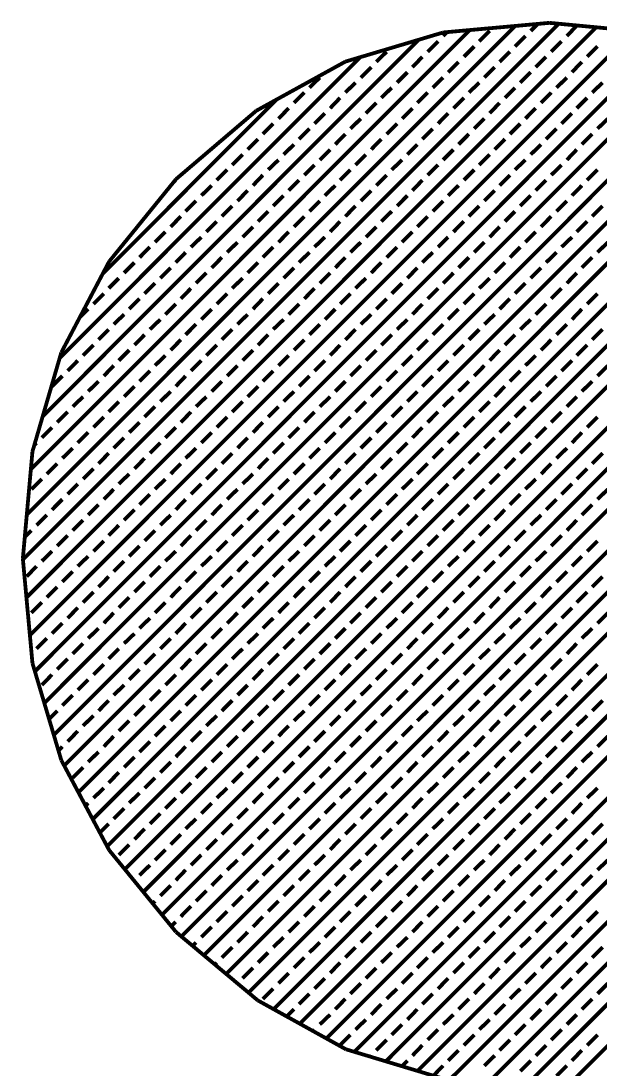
# Model space of a CAD drawing. Extents: x 2 to 176, y -19 to 159.
# Drawn here: x 116.49 to 117.071, y 120.519 to 121.57 of the extents above; entities that cross this region are included whole.
import ezdxf

# ---------------------------------------------------------------- set-up
doc = ezdxf.new("R2010")
doc.units = 0
doc.layers.add('BG_SILKSCREEN_TOP', color=7, linetype='CONTINUOUS')

msp = doc.modelspace()

# ---------------------------------------------------------------- linework, layer by layer
at = {"layer": 'BG_SILKSCREEN_TOP', "const_width": 0.00381}
for points in [[(116.492274, 121.02973), (117.029992, 121.567194)], [(116.496084, 120.991884), (117.067584, 121.563638)], [(116.496338, 121.074942), (116.986558, 121.565162)], [(116.499386, 120.954038), (117.105176, 121.559828)], [(116.500402, 121.120408), (116.941092, 121.561098)], [(117.020594, 121.567956), (116.913914, 121.558304)], [(116.913914, 121.554748), (116.917978, 121.558812)], [(116.950236, 121.549414), (116.96065, 121.559828)], [(117.001798, 121.559828), (117.009164, 121.567194)], [(117.122448, 121.558304), (117.020594, 121.567956)], [(117.03812, 121.554748), (117.048026, 121.565162)], [(116.504466, 120.917716), (117.139466, 121.553224)], [(116.51234, 121.173494), (116.889784, 121.551446)], [(116.913914, 121.558304), (116.81587, 121.529094)], [(116.89842, 121.539), (116.908834, 121.549414)], [(116.98605, 121.544334), (116.996464, 121.554748)], [(117.022372, 121.539), (117.032786, 121.549414)], [(116.513864, 120.885966), (117.170962, 121.543318)], [(116.846858, 121.52884), (116.857272, 121.539)], [(116.934742, 121.53392), (116.945156, 121.544334)], [(116.970556, 121.52884), (116.98097, 121.539)], [(117.05844, 121.53392), (117.068854, 121.544334)], [(116.523516, 120.853962), (117.202458, 121.533666)], [(116.529358, 121.231914), (116.830856, 121.533666)], [(116.81587, 121.529094), (116.726462, 121.479818)], [(116.88318, 121.523506), (116.893086, 121.53392)], [(116.918994, 121.518426), (116.929408, 121.52884)], [(117.006878, 121.523506), (117.017292, 121.53392)], [(117.0432, 121.518426), (117.053106, 121.52884)], [(116.53393, 120.823228), (117.231414, 121.520966)], [(116.831364, 121.513092), (116.841778, 121.523506)], [(116.867686, 121.508012), (116.8781, 121.518426)], [(116.955316, 121.513092), (116.96573, 121.523506)], [(116.991384, 121.508012), (117.001798, 121.518426)], [(116.548154, 120.796304), (117.258084, 121.506234)], [(116.779802, 121.502932), (116.790216, 121.513092)], [(116.81587, 121.498106), (116.82603, 121.508012)], [(116.9035, 121.502932), (116.913914, 121.513092)], [(116.939822, 121.498106), (116.950236, 121.508012)], [(117.027706, 121.502932), (117.03812, 121.513092)], [(117.06352, 121.498106), (117.073934, 121.508012)], [(116.764308, 121.487692), (116.774722, 121.498106)], [(116.851938, 121.492772), (116.862352, 121.502932)], [(116.888006, 121.487692), (116.89842, 121.498106)], [(116.97589, 121.492772), (116.98605, 121.502932)], [(117.012212, 121.487692), (117.022372, 121.498106)], [(116.562632, 120.769634), (117.2845, 121.491248)], [(116.572792, 121.31675), (116.747544, 121.491756)], [(116.80063, 121.482358), (116.810536, 121.492772)], [(116.836444, 121.477278), (116.846858, 121.487692)], [(116.924328, 121.482358), (116.934742, 121.492772)], [(116.96065, 121.477278), (116.970556, 121.487692)], [(117.048026, 121.482358), (117.05844, 121.492772)], [(116.57711, 120.742456), (117.310408, 121.476262)], [(116.726462, 121.479818), (116.645944, 121.411238)], [(116.748814, 121.471944), (116.758974, 121.482358)], [(116.784882, 121.466864), (116.795296, 121.477278)], [(116.872766, 121.471944), (116.88318, 121.482358)], [(116.908834, 121.466864), (116.918994, 121.477278)], [(116.996464, 121.471944), (117.006878, 121.482358)], [(117.032786, 121.466864), (117.0432, 121.477278)], [(116.733066, 121.45645), (116.74348, 121.466864)], [(116.82095, 121.461784), (116.831364, 121.471944)], [(116.857272, 121.45645), (116.867686, 121.466864)], [(116.945156, 121.461784), (116.955316, 121.471944)], [(116.98097, 121.45645), (116.991384, 121.466864)], [(117.068854, 121.461784), (117.079268, 121.471944)], [(116.59489, 120.719342), (117.332506, 121.457212)], [(116.769388, 121.45137), (116.779802, 121.461784)], [(116.80571, 121.446036), (116.81587, 121.45645)], [(116.893086, 121.45137), (116.9035, 121.461784)], [(116.929408, 121.446036), (116.939822, 121.45645)], [(117.017292, 121.45137), (117.027706, 121.461784)], [(117.053106, 121.446036), (117.06352, 121.45645)], [(116.717826, 121.440956), (116.72824, 121.45137)], [(116.753894, 121.435876), (116.764308, 121.446036)], [(116.841778, 121.440956), (116.851938, 121.45137)], [(116.8781, 121.435876), (116.888006, 121.446036)], [(116.96573, 121.440956), (116.97589, 121.45137)], [(117.001798, 121.435876), (117.012212, 121.446036)], [(116.613432, 120.696736), (117.354858, 121.437908)], [(116.702332, 121.425462), (116.712746, 121.435876)], [(116.790216, 121.430542), (116.80063, 121.440956)], [(116.82603, 121.425462), (116.836444, 121.435876)], [(116.913914, 121.430542), (116.924328, 121.440956)], [(116.950236, 121.425462), (116.96065, 121.435876)], [(117.03812, 121.430542), (117.048026, 121.440956)], [(116.7384, 121.420636), (116.748814, 121.430542)], [(116.774722, 121.415302), (116.784882, 121.425462)], [(116.862352, 121.420636), (116.872766, 121.430542)], [(116.89842, 121.415302), (116.908834, 121.425462)], [(116.98605, 121.420636), (116.996464, 121.430542)], [(117.022372, 121.415302), (117.032786, 121.425462)], [(116.631974, 120.673622), (117.376956, 121.419112)], [(116.65077, 121.415302), (116.651532, 121.416064)], [(116.686838, 121.410222), (116.697252, 121.420636)], [(116.72316, 121.404888), (116.733066, 121.415302)], [(116.810536, 121.410222), (116.82095, 121.420636)], [(116.846858, 121.404888), (116.857272, 121.415302)], [(116.934742, 121.410222), (116.945156, 121.420636)], [(116.970556, 121.404888), (116.98097, 121.415302)], [(117.05844, 121.410222), (117.068854, 121.420636)], [(116.645944, 121.411238), (116.578888, 121.328688)], [(116.642388, 121.40692), (116.64569, 121.410222)], [(116.671344, 121.394728), (116.681758, 121.404888)], [(116.758974, 121.399808), (116.769388, 121.410222)], [(116.795296, 121.394728), (116.80571, 121.404888)], [(116.88318, 121.399808), (116.893086, 121.410222)], [(116.918994, 121.394728), (116.929408, 121.404888)], [(117.006878, 121.399808), (117.017292, 121.410222)], [(117.0432, 121.394728), (117.053106, 121.404888)], [(116.651278, 120.651778), (117.397784, 121.398284)], [(116.707666, 121.389394), (116.717826, 121.399808)], [(116.74348, 121.384314), (116.753894, 121.394728)], [(116.831364, 121.389394), (116.841778, 121.399808)], [(116.867686, 121.384314), (116.8781, 121.394728)], [(116.955316, 121.389394), (116.96573, 121.399808)], [(116.991384, 121.384314), (117.001798, 121.394728)], [(116.655596, 121.37898), (116.66601, 121.389394)], [(116.691918, 121.3739), (116.702332, 121.384314)], [(116.779802, 121.37898), (116.790216, 121.389394)], [(116.81587, 121.3739), (116.82603, 121.384314)], [(116.9035, 121.37898), (116.913914, 121.389394)], [(116.939822, 121.3739), (116.950236, 121.384314)], [(117.027706, 121.37898), (117.03812, 121.389394)], [(117.06352, 121.3739), (117.073934, 121.384314)], [(116.64061, 121.363486), (116.65077, 121.3739)], [(116.673884, 120.632982), (117.41658, 121.375678)], [(116.72824, 121.36882), (116.7384, 121.37898)], [(116.764308, 121.363486), (116.774722, 121.3739)], [(116.851938, 121.36882), (116.862352, 121.37898)], [(116.888006, 121.363486), (116.89842, 121.3739)], [(116.97589, 121.36882), (116.98605, 121.37898)], [(117.012212, 121.363486), (117.022372, 121.3739)], [(116.676424, 121.358406), (116.686838, 121.36882)], [(116.712746, 121.353072), (116.72316, 121.363486)], [(116.80063, 121.358406), (116.810536, 121.36882)], [(116.836444, 121.353072), (116.846858, 121.363486)], [(116.924328, 121.358406), (116.934742, 121.36882)], [(116.96065, 121.353072), (116.970556, 121.363486)], [(117.048026, 121.358406), (117.05844, 121.36882)], [(116.624862, 121.347992), (116.635276, 121.358406)], [(116.66093, 121.343166), (116.671344, 121.353072)], [(116.69649, 120.61444), (117.435122, 121.353072)], [(116.748814, 121.347992), (116.758974, 121.358406)], [(116.784882, 121.343166), (116.795296, 121.353072)], [(116.872766, 121.347992), (116.88318, 121.358406)], [(116.908834, 121.343166), (116.918994, 121.353072)], [(116.996464, 121.347992), (117.006878, 121.358406)], [(117.032786, 121.343166), (117.0432, 121.353072)], [(116.609368, 121.332752), (116.619782, 121.343166)], [(116.697252, 121.337832), (116.707666, 121.347992)], [(116.733066, 121.332752), (116.74348, 121.343166)], [(116.82095, 121.337832), (116.831364, 121.347992)], [(116.857272, 121.332752), (116.867686, 121.343166)], [(116.945156, 121.337832), (116.955316, 121.347992)], [(116.98097, 121.332752), (116.991384, 121.343166)], [(117.068854, 121.337832), (117.079268, 121.347992)], [(116.578888, 121.328688), (116.530882, 121.237502)], [(116.593874, 121.317258), (116.604288, 121.327672)], [(116.64569, 121.327672), (116.655596, 121.337832)], [(116.681758, 121.322338), (116.691918, 121.332752)], [(116.717826, 121.317258), (116.72824, 121.327672)], [(116.718588, 120.59539), (117.454172, 121.330466)], [(116.769388, 121.327672), (116.779802, 121.337832)], [(116.80571, 121.322338), (116.81587, 121.332752)], [(116.841778, 121.317258), (116.851938, 121.327672)], [(116.893086, 121.327672), (116.9035, 121.337832)], [(116.929408, 121.322338), (116.939822, 121.332752)], [(116.96573, 121.317258), (116.97589, 121.327672)], [(117.017292, 121.327672), (117.027706, 121.337832)], [(117.053106, 121.322338), (117.06352, 121.332752)], [(116.630196, 121.311924), (116.64061, 121.322338)], [(116.66601, 121.306844), (116.676424, 121.317258)], [(116.753894, 121.311924), (116.764308, 121.322338)], [(116.790216, 121.306844), (116.80063, 121.317258)], [(116.8781, 121.311924), (116.888006, 121.322338)], [(116.913914, 121.306844), (116.924328, 121.317258)], [(117.001798, 121.311924), (117.012212, 121.322338)], [(117.03812, 121.306844), (117.048026, 121.317258)], [(116.57838, 121.301764), (116.58854, 121.311924)], [(116.614448, 121.29643), (116.624862, 121.306844)], [(116.702332, 121.301764), (116.712746, 121.311924)], [(116.7384, 121.29643), (116.748814, 121.306844)], [(116.82603, 121.301764), (116.836444, 121.311924)], [(116.862352, 121.29643), (116.872766, 121.306844)], [(116.950236, 121.301764), (116.96065, 121.311924)], [(116.98605, 121.29643), (116.996464, 121.306844)], [(116.56314, 121.286016), (116.573554, 121.29643)], [(116.65077, 121.29135), (116.66093, 121.301764)], [(116.686838, 121.286016), (116.697252, 121.29643)], [(116.743988, 120.579134), (117.469412, 121.304558)], [(116.774722, 121.29135), (116.784882, 121.301764)], [(116.810536, 121.286016), (116.82095, 121.29643)], [(116.89842, 121.29135), (116.908834, 121.301764)], [(116.934742, 121.286016), (116.945156, 121.29643)], [(117.022372, 121.29135), (117.032786, 121.301764)], [(117.05844, 121.286016), (117.068854, 121.29643)], [(116.598954, 121.280936), (116.609368, 121.29135)], [(116.635276, 121.275602), (116.64569, 121.286016)], [(116.72316, 121.280936), (116.733066, 121.29135)], [(116.758974, 121.275602), (116.769388, 121.286016)], [(116.846858, 121.280936), (116.857272, 121.29135)], [(116.88318, 121.275602), (116.893086, 121.286016)], [(116.970556, 121.280936), (116.98097, 121.29135)], [(117.006878, 121.275602), (117.017292, 121.286016)], [(116.549678, 121.273062), (116.557806, 121.280936)], [(116.58346, 121.265696), (116.593874, 121.275602)], [(116.671344, 121.270522), (116.681758, 121.280936)], [(116.707666, 121.265696), (116.717826, 121.275602)], [(116.77015, 120.564402), (117.483636, 121.277888)], [(116.795296, 121.270522), (116.80571, 121.280936)], [(116.831364, 121.265696), (116.841778, 121.275602)], [(116.918994, 121.270522), (116.929408, 121.280936)], [(116.955316, 121.265696), (116.96573, 121.275602)], [(117.0432, 121.270522), (117.053106, 121.280936)], [(116.619782, 121.260616), (116.630196, 121.270522)], [(116.655596, 121.255282), (116.66601, 121.265696)], [(116.74348, 121.260616), (116.753894, 121.270522)], [(116.779802, 121.255282), (116.790216, 121.265696)], [(116.867686, 121.260616), (116.8781, 121.270522)], [(116.9035, 121.255282), (116.913914, 121.265696)], [(116.991384, 121.260616), (117.001798, 121.270522)], [(117.027706, 121.255282), (117.03812, 121.265696)], [(116.56822, 121.250202), (116.57838, 121.260616)], [(116.604288, 121.244868), (116.614448, 121.255282)], [(116.691918, 121.250202), (116.702332, 121.260616)], [(116.72824, 121.244868), (116.7384, 121.255282)], [(116.81587, 121.250202), (116.82603, 121.260616)], [(116.851938, 121.244868), (116.862352, 121.255282)], [(116.939822, 121.250202), (116.950236, 121.260616)], [(116.97589, 121.244868), (116.98605, 121.255282)], [(117.06352, 121.250202), (117.073934, 121.260616)], [(116.552726, 121.234454), (116.56314, 121.244868)], [(116.64061, 121.239788), (116.65077, 121.250202)], [(116.676424, 121.234454), (116.686838, 121.244868)], [(116.764308, 121.239788), (116.774722, 121.250202)], [(116.79682, 120.54967), (117.498114, 121.250964)], [(116.80063, 121.234454), (116.810536, 121.244868)], [(116.888006, 121.239788), (116.89842, 121.250202)], [(116.924328, 121.234454), (116.934742, 121.244868)], [(117.012212, 121.239788), (117.022372, 121.250202)], [(117.048026, 121.234454), (117.05844, 121.244868)], [(116.530882, 121.237502), (116.501926, 121.138188)], [(116.58854, 121.229374), (116.598954, 121.239788)], [(116.624862, 121.224294), (116.635276, 121.234454)], [(116.712746, 121.229374), (116.72316, 121.239788)], [(116.748814, 121.224294), (116.758974, 121.234454)], [(116.836444, 121.229374), (116.846858, 121.239788)], [(116.872766, 121.224294), (116.88318, 121.234454)], [(116.96065, 121.229374), (116.970556, 121.239788)], [(116.996464, 121.224294), (117.006878, 121.234454)], [(116.537232, 121.21896), (116.547392, 121.229374)], [(116.573554, 121.21388), (116.58346, 121.224294)], [(116.66093, 121.21896), (116.671344, 121.229374)], [(116.697252, 121.21388), (116.707666, 121.224294)], [(116.784882, 121.21896), (116.795296, 121.229374)], [(116.82095, 121.21388), (116.831364, 121.224294)], [(116.908834, 121.21896), (116.918994, 121.229374)], [(116.945156, 121.21388), (116.955316, 121.224294)], [(117.032786, 121.21896), (117.0432, 121.229374)], [(117.068854, 121.21388), (117.079268, 121.224294)], [(116.521484, 121.203466), (116.531898, 121.21388)], [(116.609368, 121.208546), (116.619782, 121.21896)], [(116.64569, 121.203466), (116.655596, 121.21388)], [(116.733066, 121.208546), (116.74348, 121.21896)], [(116.769388, 121.203466), (116.779802, 121.21388)], [(116.825014, 120.536208), (117.510306, 121.222008)], [(116.857272, 121.208546), (116.867686, 121.21896)], [(116.893086, 121.203466), (116.9035, 121.21388)], [(116.98097, 121.208546), (116.991384, 121.21896)], [(117.017292, 121.203466), (117.027706, 121.21388)], [(116.557806, 121.198386), (116.56822, 121.208546)], [(116.593874, 121.193052), (116.604288, 121.203466)], [(116.681758, 121.198386), (116.691918, 121.208546)], [(116.717826, 121.193052), (116.72824, 121.203466)], [(116.80571, 121.198386), (116.81587, 121.208546)], [(116.841778, 121.193052), (116.851938, 121.203466)], [(116.929408, 121.198386), (116.939822, 121.208546)], [(116.96573, 121.193052), (116.97589, 121.203466)], [(117.053106, 121.198386), (117.06352, 121.208546)], [(116.542312, 121.183146), (116.552726, 121.193052)], [(116.630196, 121.188226), (116.64061, 121.198386)], [(116.66601, 121.183146), (116.676424, 121.193052)], [(116.753894, 121.188226), (116.764308, 121.198386)], [(116.790216, 121.183146), (116.80063, 121.193052)], [(116.8781, 121.188226), (116.888006, 121.198386)], [(116.913914, 121.183146), (116.924328, 121.193052)], [(117.001798, 121.188226), (117.012212, 121.198386)], [(117.03812, 121.183146), (117.048026, 121.193052)], [(116.57838, 121.177812), (116.58854, 121.188226)], [(116.614448, 121.172732), (116.624862, 121.183146)], [(116.702332, 121.177812), (116.712746, 121.188226)], [(116.7384, 121.172732), (116.748814, 121.183146)], [(116.82603, 121.177812), (116.836444, 121.188226)], [(116.85651, 120.526556), (117.519704, 121.18975)], [(116.862352, 121.172732), (116.872766, 121.183146)], [(116.950236, 121.177812), (116.96065, 121.188226)], [(116.98605, 121.172732), (116.996464, 121.183146)], [(116.526818, 121.167398), (116.537232, 121.177812)], [(116.56314, 121.162318), (116.573554, 121.172732)], [(116.65077, 121.167398), (116.66093, 121.177812)], [(116.686838, 121.162318), (116.697252, 121.172732)], [(116.774722, 121.167398), (116.784882, 121.177812)], [(116.810536, 121.162318), (116.82095, 121.172732)], [(116.89842, 121.167398), (116.908834, 121.177812)], [(116.934742, 121.162318), (116.945156, 121.172732)], [(117.022372, 121.167398), (117.032786, 121.177812)], [(117.05844, 121.162318), (117.068854, 121.172732)], [(116.511324, 121.151904), (116.521484, 121.162318)], [(116.598954, 121.157238), (116.609368, 121.167398)], [(116.635276, 121.151904), (116.64569, 121.162318)], [(116.72316, 121.157238), (116.733066, 121.167398)], [(116.758974, 121.151904), (116.769388, 121.162318)], [(116.846858, 121.157238), (116.857272, 121.167398)], [(116.88318, 121.151904), (116.893086, 121.162318)], [(116.970556, 121.157238), (116.98097, 121.167398)], [(117.006878, 121.151904), (117.017292, 121.162318)], [(116.547392, 121.146824), (116.557806, 121.157238)], [(116.58346, 121.14149), (116.593874, 121.151904)], [(116.671344, 121.146824), (116.681758, 121.157238)], [(116.707666, 121.14149), (116.717826, 121.151904)], [(116.795296, 121.146824), (116.80571, 121.157238)], [(116.831364, 121.14149), (116.841778, 121.151904)], [(116.88826, 120.516904), (117.528848, 121.158)], [(116.918994, 121.146824), (116.929408, 121.157238)], [(116.955316, 121.14149), (116.96573, 121.151904)], [(117.0432, 121.146824), (117.053106, 121.157238)], [(116.503704, 121.144538), (116.50599, 121.146824)], [(116.531898, 121.13133), (116.542312, 121.14149)], [(116.619782, 121.13641), (116.630196, 121.146824)], [(116.655596, 121.13133), (116.66601, 121.14149)], [(116.74348, 121.13641), (116.753894, 121.146824)], [(116.779802, 121.13133), (116.790216, 121.14149)], [(116.867686, 121.13641), (116.8781, 121.146824)], [(116.9035, 121.13133), (116.913914, 121.14149)], [(116.991384, 121.13641), (117.001798, 121.146824)], [(117.027706, 121.13133), (117.03812, 121.14149)], [(116.501926, 121.138188), (116.492274, 121.030746)], [(116.56822, 121.125996), (116.57838, 121.13641)], [(116.604288, 121.120916), (116.614448, 121.13133)], [(116.691918, 121.125996), (116.702332, 121.13641)], [(116.72824, 121.120916), (116.7384, 121.13133)], [(116.81587, 121.125996), (116.82603, 121.13641)], [(116.851938, 121.120916), (116.862352, 121.13133)], [(116.939822, 121.125996), (116.950236, 121.13641)], [(116.97589, 121.120916), (116.98605, 121.13133)], [(117.06352, 121.125996), (117.073934, 121.13641)], [(116.516404, 121.115582), (116.526818, 121.125996)], [(116.552726, 121.110502), (116.56314, 121.120916)], [(116.64061, 121.115582), (116.65077, 121.125996)], [(116.676424, 121.110502), (116.686838, 121.120916)], [(116.764308, 121.115582), (116.774722, 121.125996)], [(116.80063, 121.110502), (116.810536, 121.120916)], [(116.888006, 121.115582), (116.89842, 121.125996)], [(116.921026, 120.508776), (117.536468, 121.12371)], [(116.924328, 121.110502), (116.934742, 121.120916)], [(117.012212, 121.115582), (117.022372, 121.125996)], [(117.048026, 121.110502), (117.05844, 121.120916)], [(116.50091, 121.100342), (116.511324, 121.110502)], [(116.58854, 121.105676), (116.598954, 121.115582)], [(116.624862, 121.100342), (116.635276, 121.110502)], [(116.712746, 121.105676), (116.72316, 121.115582)], [(116.748814, 121.100342), (116.758974, 121.110502)], [(116.836444, 121.105676), (116.846858, 121.115582)], [(116.872766, 121.100342), (116.88318, 121.110502)], [(116.96065, 121.105676), (116.970556, 121.115582)], [(116.996464, 121.100342), (117.006878, 121.110502)], [(116.537232, 121.095262), (116.547392, 121.105676)], [(116.573554, 121.090182), (116.58346, 121.100342)], [(116.66093, 121.095262), (116.671344, 121.105676)], [(116.697252, 121.090182), (116.707666, 121.100342)], [(116.784882, 121.095262), (116.795296, 121.105676)], [(116.82095, 121.090182), (116.831364, 121.100342)], [(116.908834, 121.095262), (116.918994, 121.105676)], [(116.945156, 121.090182), (116.955316, 121.100342)], [(117.032786, 121.095262), (117.0432, 121.105676)], [(117.068854, 121.090182), (117.079268, 121.100342)], [(116.521484, 121.079768), (116.531898, 121.090182)], [(116.609368, 121.084848), (116.619782, 121.095262)], [(116.64569, 121.079768), (116.655596, 121.090182)], [(116.733066, 121.084848), (116.74348, 121.095262)], [(116.769388, 121.079768), (116.779802, 121.090182)], [(116.857272, 121.084848), (116.867686, 121.095262)], [(116.893086, 121.079768), (116.9035, 121.090182)], [(116.98097, 121.084848), (116.991384, 121.095262)], [(117.017292, 121.079768), (117.027706, 121.090182)], [(116.557806, 121.074434), (116.56822, 121.084848)], [(116.593874, 121.069354), (116.604288, 121.079768)], [(116.681758, 121.074434), (116.691918, 121.084848)], [(116.717826, 121.069354), (116.72824, 121.079768)], [(116.80571, 121.074434), (116.81587, 121.084848)], [(116.841778, 121.069354), (116.851938, 121.079768)], [(116.929408, 121.074434), (116.939822, 121.084848)], [(116.958872, 120.504966), (117.539262, 121.085356)], [(116.96573, 121.069354), (116.97589, 121.079768)], [(117.053106, 121.074434), (117.06352, 121.084848)], [(116.50599, 121.064274), (116.516404, 121.074434)], [(116.542312, 121.05894), (116.552726, 121.069354)], [(116.630196, 121.064274), (116.64061, 121.074434)], [(116.66601, 121.05894), (116.676424, 121.069354)], [(116.753894, 121.064274), (116.764308, 121.074434)], [(116.790216, 121.05894), (116.80063, 121.069354)], [(116.8781, 121.064274), (116.888006, 121.074434)], [(116.913914, 121.05894), (116.924328, 121.069354)], [(117.001798, 121.064274), (117.012212, 121.074434)], [(117.03812, 121.05894), (117.048026, 121.069354)], [(116.494052, 121.052336), (116.50091, 121.05894)], [(116.57838, 121.05386), (116.58854, 121.064274)], [(116.614448, 121.048526), (116.624862, 121.05894)], [(116.702332, 121.05386), (116.712746, 121.064274)], [(116.7384, 121.048526), (116.748814, 121.05894)], [(116.82603, 121.05386), (116.836444, 121.064274)], [(116.862352, 121.048526), (116.872766, 121.05894)], [(116.950236, 121.05386), (116.96065, 121.064274)], [(116.98605, 121.048526), (116.996464, 121.05894)], [(116.526818, 121.043446), (116.537232, 121.05386)], [(116.56314, 121.038112), (116.573554, 121.048526)], [(116.65077, 121.043446), (116.66093, 121.05386)], [(116.686838, 121.038112), (116.697252, 121.048526)], [(116.774722, 121.043446), (116.784882, 121.05386)], [(116.810536, 121.038112), (116.82095, 121.048526)], [(116.89842, 121.043446), (116.908834, 121.05386)], [(116.934742, 121.038112), (116.945156, 121.048526)], [(116.996464, 120.501664), (117.54231, 121.047002)], [(117.022372, 121.043446), (117.032786, 121.05386)], [(117.05844, 121.038112), (117.068854, 121.048526)], [(116.511324, 121.028206), (116.521484, 121.038112)], [(116.598954, 121.033032), (116.609368, 121.043446)], [(116.635276, 121.028206), (116.64569, 121.038112)], [(116.72316, 121.033032), (116.733066, 121.043446)], [(116.758974, 121.028206), (116.769388, 121.038112)], [(116.846858, 121.033032), (116.857272, 121.043446)], [(116.88318, 121.028206), (116.893086, 121.038112)], [(116.970556, 121.033032), (116.98097, 121.043446)], [(117.006878, 121.028206), (117.017292, 121.038112)], [(116.492274, 121.030746), (116.501926, 120.925844)], [(116.496084, 121.012712), (116.50599, 121.023126)], [(116.547392, 121.023126), (116.557806, 121.033032)], [(116.58346, 121.017792), (116.593874, 121.028206)], [(116.619782, 121.012712), (116.630196, 121.023126)], [(116.671344, 121.023126), (116.681758, 121.033032)], [(116.707666, 121.017792), (116.717826, 121.028206)], [(116.74348, 121.012712), (116.753894, 121.023126)], [(116.795296, 121.023126), (116.80571, 121.033032)], [(116.831364, 121.017792), (116.841778, 121.028206)], [(116.867686, 121.012712), (116.8781, 121.023126)], [(116.918994, 121.023126), (116.929408, 121.033032)], [(116.955316, 121.017792), (116.96573, 121.028206)], [(116.991384, 121.012712), (117.001798, 121.023126)], [(117.0432, 121.023126), (117.053106, 121.033032)], [(116.531898, 121.007378), (116.542312, 121.017792)], [(116.56822, 121.002298), (116.57838, 121.012712)], [(116.655596, 121.007378), (116.66601, 121.017792)], [(116.691918, 121.002298), (116.702332, 121.012712)], [(116.779802, 121.007378), (116.790216, 121.017792)], [(116.81587, 121.002298), (116.82603, 121.012712)], [(116.9035, 121.007378), (116.913914, 121.017792)], [(116.939822, 121.002298), (116.950236, 121.012712)], [(117.027706, 121.007378), (117.03812, 121.017792)], [(117.06352, 121.002298), (117.073934, 121.012712)], [(116.516404, 120.991884), (116.526818, 121.002298)], [(116.604288, 120.997218), (116.614448, 121.007378)], [(116.64061, 120.991884), (116.65077, 121.002298)], [(116.72824, 120.997218), (116.7384, 121.007378)], [(116.764308, 120.991884), (116.774722, 121.002298)], [(116.851938, 120.997218), (116.862352, 121.007378)], [(116.888006, 120.991884), (116.89842, 121.002298)], [(116.97589, 120.997218), (116.98605, 121.007378)], [(117.012212, 120.991884), (117.022372, 121.002298)], [(117.03812, 120.50141), (117.54104, 121.004584)], [(116.552726, 120.986804), (116.56314, 120.997218)], [(116.58854, 120.98147), (116.598954, 120.991884)], [(116.676424, 120.986804), (116.686838, 120.997218)], [(116.712746, 120.98147), (116.72316, 120.991884)], [(116.80063, 120.986804), (116.810536, 120.997218)], [(116.836444, 120.98147), (116.846858, 120.991884)], [(116.924328, 120.986804), (116.934742, 120.997218)], [(116.96065, 120.98147), (116.970556, 120.991884)], [(117.048026, 120.986804), (117.05844, 120.997218)], [(116.50091, 120.97639), (116.511324, 120.986804)], [(116.537232, 120.971056), (116.547392, 120.98147)], [(116.624862, 120.97639), (116.635276, 120.986804)], [(116.66093, 120.971056), (116.671344, 120.98147)], [(116.748814, 120.97639), (116.758974, 120.986804)], [(116.784882, 120.971056), (116.795296, 120.98147)], [(116.872766, 120.97639), (116.88318, 120.986804)], [(116.908834, 120.971056), (116.918994, 120.98147)], [(116.996464, 120.97639), (117.006878, 120.986804)], [(117.032786, 120.971056), (117.0432, 120.98147)], [(116.573554, 120.965976), (116.58346, 120.97639)], [(116.609368, 120.960896), (116.619782, 120.971056)], [(116.697252, 120.965976), (116.707666, 120.97639)], [(116.733066, 120.960896), (116.74348, 120.971056)], [(116.82095, 120.965976), (116.831364, 120.97639)], [(116.857272, 120.960896), (116.867686, 120.971056)], [(116.945156, 120.965976), (116.955316, 120.97639)], [(116.98097, 120.960896), (116.991384, 120.971056)], [(117.068854, 120.965976), (117.079268, 120.97639)], [(116.521484, 120.955562), (116.531898, 120.965976)], [(116.557806, 120.950736), (116.56822, 120.960896)], [(116.64569, 120.955562), (116.655596, 120.965976)], [(116.681758, 120.950736), (116.691918, 120.960896)], [(116.769388, 120.955562), (116.779802, 120.965976)], [(116.80571, 120.950736), (116.81587, 120.960896)], [(116.893086, 120.955562), (116.9035, 120.965976)], [(116.929408, 120.950736), (116.939822, 120.960896)], [(117.017292, 120.955562), (117.027706, 120.965976)], [(117.053106, 120.950736), (117.06352, 120.960896)], [(116.50599, 120.940322), (116.516404, 120.950736)], [(116.593874, 120.945656), (116.604288, 120.955562)], [(116.630196, 120.940322), (116.64061, 120.950736)], [(116.717826, 120.945656), (116.72824, 120.955562)], [(116.753894, 120.940322), (116.764308, 120.950736)], [(116.841778, 120.945656), (116.851938, 120.955562)], [(116.8781, 120.940322), (116.888006, 120.950736)], [(116.96573, 120.945656), (116.97589, 120.955562)], [(117.001798, 120.940322), (117.012212, 120.950736)], [(116.542312, 120.935242), (116.552726, 120.945656)], [(116.57838, 120.930162), (116.58854, 120.940322)], [(116.66601, 120.935242), (116.676424, 120.945656)], [(116.702332, 120.930162), (116.712746, 120.940322)], [(116.790216, 120.935242), (116.80063, 120.945656)], [(116.82603, 120.930162), (116.836444, 120.940322)], [(116.913914, 120.935242), (116.924328, 120.945656)], [(116.950236, 120.930162), (116.96065, 120.940322)], [(117.03812, 120.935242), (117.048026, 120.945656)], [(116.526818, 120.919748), (116.537232, 120.930162)], [(116.614448, 120.924828), (116.624862, 120.935242)], [(116.65077, 120.919748), (116.66093, 120.930162)], [(116.7384, 120.924828), (116.748814, 120.935242)], [(116.774722, 120.919748), (116.784882, 120.930162)], [(116.862352, 120.924828), (116.872766, 120.935242)], [(116.89842, 120.919748), (116.908834, 120.930162)], [(116.98605, 120.924828), (116.996464, 120.935242)], [(117.022372, 120.919748), (117.032786, 120.930162)], [(116.501926, 120.925844), (116.530882, 120.828562)], [(116.56314, 120.914414), (116.573554, 120.924828)], [(116.598954, 120.909334), (116.609368, 120.919748)], [(116.686838, 120.914414), (116.697252, 120.924828)], [(116.72316, 120.909334), (116.733066, 120.919748)], [(116.810536, 120.914414), (116.82095, 120.924828)], [(116.846858, 120.909334), (116.857272, 120.919748)], [(116.934742, 120.914414), (116.945156, 120.924828)], [(116.970556, 120.909334), (116.98097, 120.919748)], [(117.05844, 120.914414), (117.068854, 120.924828)], [(116.511324, 120.904), (116.521484, 120.914414)], [(116.547392, 120.89892), (116.557806, 120.909334)], [(116.635276, 120.904), (116.64569, 120.914414)], [(116.671344, 120.89892), (116.681758, 120.909334)], [(116.758974, 120.904), (116.769388, 120.914414)], [(116.795296, 120.89892), (116.80571, 120.909334)], [(116.88318, 120.904), (116.893086, 120.914414)], [(116.918994, 120.89892), (116.929408, 120.909334)], [(117.006878, 120.904), (117.017292, 120.914414)], [(117.0432, 120.89892), (117.053106, 120.909334)], [(116.58346, 120.89384), (116.593874, 120.904)], [(116.619782, 120.888506), (116.630196, 120.89892)], [(116.707666, 120.89384), (116.717826, 120.904)], [(116.74348, 120.888506), (116.753894, 120.89892)], [(116.831364, 120.89384), (116.841778, 120.904)], [(116.867686, 120.888506), (116.8781, 120.89892)], [(116.955316, 120.89384), (116.96573, 120.904)], [(116.991384, 120.888506), (117.001798, 120.89892)], [(116.531898, 120.883426), (116.542312, 120.89384)], [(116.56822, 120.878092), (116.57838, 120.888506)], [(116.655596, 120.883426), (116.66601, 120.89384)], [(116.691918, 120.878092), (116.702332, 120.888506)], [(116.779802, 120.883426), (116.790216, 120.89384)], [(116.81587, 120.878092), (116.82603, 120.888506)], [(116.9035, 120.883426), (116.913914, 120.89384)], [(116.939822, 120.878092), (116.950236, 120.888506)], [(117.027706, 120.883426), (117.03812, 120.89384)], [(117.06352, 120.878092), (117.073934, 120.888506)], [(116.51869, 120.869964), (116.526818, 120.878092)], [(116.604288, 120.873266), (116.614448, 120.883426)], [(116.64061, 120.868186), (116.65077, 120.878092)], [(116.72824, 120.873266), (116.7384, 120.883426)], [(116.764308, 120.868186), (116.774722, 120.878092)], [(116.851938, 120.873266), (116.862352, 120.883426)], [(116.888006, 120.868186), (116.89842, 120.878092)], [(116.97589, 120.873266), (116.98605, 120.883426)], [(117.012212, 120.868186), (117.022372, 120.878092)], [(116.552726, 120.863106), (116.56314, 120.873266)], [(116.58854, 120.857772), (116.598954, 120.868186)], [(116.676424, 120.863106), (116.686838, 120.873266)], [(116.712746, 120.857772), (116.72316, 120.868186)], [(116.80063, 120.863106), (116.810536, 120.873266)], [(116.836444, 120.857772), (116.846858, 120.868186)], [(116.924328, 120.863106), (116.934742, 120.873266)], [(116.96065, 120.857772), (116.970556, 120.868186)], [(117.048026, 120.863106), (117.05844, 120.873266)], [(116.537232, 120.847358), (116.547392, 120.857772)], [(116.624862, 120.852692), (116.635276, 120.863106)], [(116.66093, 120.847358), (116.671344, 120.857772)], [(116.748814, 120.852692), (116.758974, 120.863106)], [(116.784882, 120.847358), (116.795296, 120.857772)], [(116.872766, 120.852692), (116.88318, 120.863106)], [(116.908834, 120.847358), (116.918994, 120.857772)], [(116.996464, 120.852692), (117.006878, 120.863106)], [(117.032786, 120.847358), (117.0432, 120.857772)], [(116.573554, 120.842278), (116.58346, 120.852692)], [(116.609368, 120.836944), (116.619782, 120.847358)], [(116.697252, 120.842278), (116.707666, 120.852692)], [(116.733066, 120.836944), (116.74348, 120.847358)], [(116.82095, 120.842278), (116.831364, 120.852692)], [(116.857272, 120.836944), (116.867686, 120.847358)], [(116.945156, 120.842278), (116.955316, 120.852692)], [(116.98097, 120.836944), (116.991384, 120.847358)], [(117.068854, 120.842278), (117.079268, 120.852692)], [(116.528342, 120.838214), (116.531898, 120.842278)], [(116.557806, 120.826784), (116.56822, 120.836944)], [(116.64569, 120.831864), (116.655596, 120.842278)], [(116.681758, 120.826784), (116.691918, 120.836944)], [(116.769388, 120.831864), (116.779802, 120.842278)], [(116.80571, 120.826784), (116.81587, 120.836944)], [(116.893086, 120.831864), (116.9035, 120.842278)], [(116.929408, 120.826784), (116.939822, 120.836944)], [(117.017292, 120.831864), (117.027706, 120.842278)], [(117.053106, 120.826784), (117.06352, 120.836944)], [(116.530882, 120.828562), (116.578888, 120.738392)], [(116.593874, 120.82145), (116.604288, 120.831864)], [(116.630196, 120.81637), (116.64061, 120.826784)], [(116.717826, 120.82145), (116.72824, 120.831864)], [(116.753894, 120.81637), (116.764308, 120.826784)], [(116.841778, 120.82145), (116.851938, 120.831864)], [(116.8781, 120.81637), (116.888006, 120.826784)], [(116.96573, 120.82145), (116.97589, 120.831864)], [(117.001798, 120.81637), (117.012212, 120.826784)], [(116.542312, 120.811036), (116.552726, 120.82145)], [(116.57838, 120.805956), (116.58854, 120.81637)], [(116.66601, 120.811036), (116.676424, 120.82145)], [(116.702332, 120.805956), (116.712746, 120.81637)], [(116.790216, 120.811036), (116.80063, 120.82145)], [(116.82603, 120.805956), (116.836444, 120.81637)], [(116.913914, 120.811036), (116.924328, 120.82145)], [(116.950236, 120.805956), (116.96065, 120.81637)], [(117.03812, 120.811036), (117.048026, 120.82145)], [(116.614448, 120.800622), (116.624862, 120.811036)], [(116.65077, 120.795796), (116.66093, 120.805956)], [(116.7384, 120.800622), (116.748814, 120.811036)], [(116.774722, 120.795796), (116.784882, 120.805956)], [(116.862352, 120.800622), (116.872766, 120.811036)], [(116.89842, 120.795796), (116.908834, 120.805956)], [(116.98605, 120.800622), (116.996464, 120.811036)], [(117.022372, 120.795796), (117.032786, 120.805956)], [(116.56314, 120.790716), (116.573554, 120.800622)], [(116.598954, 120.785636), (116.609368, 120.795796)], [(116.686838, 120.790716), (116.697252, 120.800622)], [(116.72316, 120.785636), (116.733066, 120.795796)], [(116.810536, 120.790716), (116.82095, 120.800622)], [(116.846858, 120.785636), (116.857272, 120.795796)], [(116.934742, 120.790716), (116.945156, 120.800622)], [(116.970556, 120.785636), (116.98097, 120.795796)], [(117.05844, 120.790716), (117.068854, 120.800622)], [(116.555266, 120.782842), (116.557806, 120.785636)], [(116.635276, 120.780302), (116.64569, 120.790716)], [(116.671344, 120.775222), (116.681758, 120.785636)], [(116.758974, 120.780302), (116.769388, 120.790716)], [(116.795296, 120.775222), (116.80571, 120.785636)], [(116.88318, 120.780302), (116.893086, 120.790716)], [(116.918994, 120.775222), (116.929408, 120.785636)], [(117.006878, 120.780302), (117.017292, 120.790716)], [(117.0432, 120.775222), (117.053106, 120.785636)], [(116.58346, 120.769888), (116.593874, 120.780302)], [(116.619782, 120.764808), (116.630196, 120.775222)], [(116.707666, 120.769888), (116.717826, 120.780302)], [(116.74348, 120.764808), (116.753894, 120.775222)], [(116.831364, 120.769888), (116.841778, 120.780302)], [(116.867686, 120.764808), (116.8781, 120.775222)], [(116.955316, 120.769888), (116.96573, 120.780302)], [(116.991384, 120.764808), (117.001798, 120.775222)], [(116.569744, 120.756172), (116.57838, 120.764808)], [(116.655596, 120.759728), (116.66601, 120.769888)], [(116.691918, 120.754394), (116.702332, 120.764808)], [(116.779802, 120.759728), (116.790216, 120.769888)], [(116.81587, 120.754394), (116.82603, 120.764808)], [(116.9035, 120.759728), (116.913914, 120.769888)], [(116.939822, 120.754394), (116.950236, 120.764808)], [(117.027706, 120.759728), (117.03812, 120.769888)], [(117.06352, 120.754394), (117.073934, 120.764808)], [(116.604288, 120.749314), (116.614448, 120.759728)], [(116.64061, 120.74398), (116.65077, 120.754394)], [(116.72824, 120.749314), (116.7384, 120.759728)], [(116.764308, 120.74398), (116.774722, 120.754394)], [(116.851938, 120.749314), (116.862352, 120.759728)], [(116.888006, 120.74398), (116.89842, 120.754394)], [(116.97589, 120.749314), (116.98605, 120.759728)], [(117.012212, 120.74398), (117.022372, 120.754394)], [(116.58854, 120.733566), (116.598954, 120.74398)], [(116.624862, 120.728486), (116.635276, 120.7389)], [(116.676424, 120.7389), (116.686838, 120.749314)], [(116.712746, 120.733566), (116.72316, 120.74398)], [(116.748814, 120.728486), (116.758974, 120.7389)], [(116.80063, 120.7389), (116.810536, 120.749314)], [(116.836444, 120.733566), (116.846858, 120.74398)], [(116.872766, 120.728486), (116.88318, 120.7389)], [(116.924328, 120.7389), (116.934742, 120.749314)], [(116.96065, 120.733566), (116.970556, 120.74398)], [(116.996464, 120.728486), (117.006878, 120.7389)], [(117.048026, 120.7389), (117.05844, 120.749314)], [(116.578888, 120.738392), (116.645944, 120.65635)], [(116.66093, 120.723406), (116.671344, 120.733566)], [(116.697252, 120.71858), (116.707666, 120.728486)], [(116.784882, 120.723406), (116.795296, 120.733566)], [(116.82095, 120.71858), (116.831364, 120.728486)], [(116.908834, 120.723406), (116.918994, 120.733566)], [(116.945156, 120.71858), (116.955316, 120.728486)], [(117.032786, 120.723406), (117.0432, 120.733566)], [(117.068854, 120.71858), (117.079268, 120.728486)], [(116.609368, 120.713246), (116.619782, 120.723406)], [(116.64569, 120.708166), (116.655596, 120.71858)], [(116.733066, 120.713246), (116.74348, 120.723406)], [(116.769388, 120.708166), (116.779802, 120.71858)], [(116.857272, 120.713246), (116.867686, 120.723406)], [(116.893086, 120.708166), (116.9035, 120.71858)], [(116.98097, 120.713246), (116.991384, 120.723406)], [(117.017292, 120.708166), (117.027706, 120.71858)], [(116.681758, 120.702832), (116.691918, 120.713246)], [(116.717826, 120.697752), (116.72824, 120.708166)], [(116.80571, 120.702832), (116.81587, 120.713246)], [(116.841778, 120.697752), (116.851938, 120.708166)], [(116.929408, 120.702832), (116.939822, 120.713246)], [(116.96573, 120.697752), (116.97589, 120.708166)], [(117.053106, 120.702832), (117.06352, 120.713246)], [(116.630196, 120.692672), (116.64061, 120.702832)], [(116.66601, 120.687338), (116.676424, 120.697752)], [(116.753894, 120.692672), (116.764308, 120.702832)], [(116.790216, 120.687338), (116.80063, 120.697752)], [(116.8781, 120.692672), (116.888006, 120.702832)], [(116.913914, 120.687338), (116.924328, 120.697752)], [(117.001798, 120.692672), (117.012212, 120.702832)], [(117.03812, 120.687338), (117.048026, 120.697752)], [(116.62283, 120.685052), (116.624862, 120.687338)], [(116.702332, 120.682258), (116.712746, 120.692672)], [(116.7384, 120.676924), (116.748814, 120.687338)], [(116.82603, 120.682258), (116.836444, 120.692672)], [(116.862352, 120.676924), (116.872766, 120.687338)], [(116.950236, 120.682258), (116.96065, 120.692672)], [(116.98605, 120.676924), (116.996464, 120.687338)], [(116.65077, 120.671844), (116.66093, 120.682258)], [(116.686838, 120.66651), (116.697252, 120.676924)], [(116.774722, 120.671844), (116.784882, 120.682258)], [(116.810536, 120.66651), (116.82095, 120.676924)], [(116.89842, 120.671844), (116.908834, 120.682258)], [(116.934742, 120.66651), (116.945156, 120.676924)], [(117.022372, 120.671844), (117.032786, 120.682258)], [(117.05844, 120.66651), (117.068854, 120.676924)], [(116.641372, 120.662192), (116.64569, 120.66651)], [(116.72316, 120.66143), (116.733066, 120.671844)], [(116.758974, 120.65635), (116.769388, 120.66651)], [(116.846858, 120.66143), (116.857272, 120.671844)], [(116.88318, 120.65635), (116.893086, 120.66651)], [(116.970556, 120.66143), (116.98097, 120.671844)], [(117.006878, 120.65635), (117.017292, 120.66651)], [(116.645944, 120.65635), (116.727986, 120.58777)], [(116.671344, 120.651016), (116.681758, 120.66143)], [(116.707666, 120.645936), (116.717826, 120.65635)], [(116.795296, 120.651016), (116.80571, 120.66143)], [(116.831364, 120.645936), (116.841778, 120.65635)], [(116.918994, 120.651016), (116.929408, 120.66143)], [(116.955316, 120.645936), (116.96573, 120.65635)], [(117.0432, 120.651016), (117.053106, 120.66143)], [(116.662708, 120.642634), (116.66601, 120.645936)], [(116.74348, 120.64111), (116.753894, 120.651016)], [(116.779802, 120.635776), (116.790216, 120.645936)], [(116.867686, 120.64111), (116.8781, 120.651016)], [(116.9035, 120.635776), (116.913914, 120.645936)], [(116.991384, 120.64111), (117.001798, 120.651016)], [(117.027706, 120.635776), (117.03812, 120.645936)], [(116.691918, 120.630696), (116.702332, 120.64111)], [(116.72824, 120.625616), (116.7384, 120.635776)], [(116.81587, 120.630696), (116.82603, 120.64111)], [(116.851938, 120.625616), (116.862352, 120.635776)], [(116.939822, 120.630696), (116.950236, 120.64111)], [(116.97589, 120.625616), (116.98605, 120.635776)], [(117.06352, 120.630696), (117.073934, 120.64111)], [(116.68506, 120.623584), (116.686838, 120.625616)], [(116.764308, 120.620282), (116.774722, 120.630696)], [(116.80063, 120.615202), (116.810536, 120.625616)], [(116.888006, 120.620282), (116.89842, 120.630696)], [(116.924328, 120.615202), (116.934742, 120.625616)], [(117.012212, 120.620282), (117.022372, 120.630696)], [(117.048026, 120.615202), (117.05844, 120.625616)], [(116.712746, 120.609868), (116.72316, 120.620282)], [(116.748814, 120.604788), (116.758974, 120.615202)], [(116.836444, 120.609868), (116.846858, 120.620282)], [(116.872766, 120.604788), (116.88318, 120.615202)], [(116.96065, 120.609868), (116.970556, 120.620282)], [(116.996464, 120.604788), (117.006878, 120.615202)], [(116.784882, 120.599454), (116.795296, 120.609868)], [(116.82095, 120.594374), (116.831364, 120.604788)], [(116.908834, 120.599454), (116.918994, 120.609868)], [(116.945156, 120.594374), (116.955316, 120.604788)], [(117.032786, 120.599454), (117.0432, 120.609868)], [(117.068854, 120.594374), (117.079268, 120.604788)], [(116.733066, 120.589294), (116.74348, 120.599454)], [(116.769388, 120.58396), (116.779802, 120.594374)], [(116.857272, 120.589294), (116.867686, 120.599454)], [(116.893086, 120.58396), (116.9035, 120.594374)], [(116.98097, 120.589294), (116.991384, 120.599454)], [(117.017292, 120.58396), (117.027706, 120.594374)], [(116.727986, 120.58777), (116.816378, 120.538748)], [(116.80571, 120.57888), (116.81587, 120.589294)], [(116.841778, 120.573546), (116.851938, 120.58396)], [(116.929408, 120.57888), (116.939822, 120.589294)], [(116.96573, 120.573546), (116.97589, 120.58396)], [(117.053106, 120.57888), (117.06352, 120.589294)], [(116.756942, 120.571768), (116.764308, 120.57888)], [(116.790216, 120.56364), (116.80063, 120.573546)], [(116.8781, 120.568466), (116.888006, 120.57888)], [(116.913914, 120.56364), (116.924328, 120.573546)], [(117.001798, 120.568466), (117.012212, 120.57888)], [(117.03812, 120.56364), (117.048026, 120.573546)], [(116.82603, 120.55856), (116.836444, 120.568466)], [(116.862352, 120.553226), (116.872766, 120.56364)], [(116.950236, 120.55856), (116.96065, 120.568466)], [(116.98605, 120.553226), (116.996464, 120.56364)], [(116.783612, 120.557036), (116.784882, 120.55856)], [(116.810536, 120.542812), (116.82095, 120.553226)], [(116.89842, 120.548146), (116.908834, 120.55856)], [(116.934742, 120.542812), (116.945156, 120.553226)], [(117.022372, 120.548146), (117.032786, 120.55856)], [(117.05844, 120.542812), (117.068854, 120.553226)], [(116.846858, 120.537732), (116.857272, 120.548146)], [(116.88318, 120.532398), (116.893086, 120.542812)], [(116.970556, 120.537732), (116.98097, 120.548146)], [(117.006878, 120.532398), (117.017292, 120.542812)], [(116.816378, 120.538748), (116.913152, 120.509538)], [(116.840508, 120.531382), (116.841778, 120.532398)], [(116.918994, 120.527318), (116.929408, 120.537732)], [(116.955316, 120.522238), (116.96573, 120.532398)], [(117.0432, 120.527318), (117.053106, 120.537732)], [(116.872512, 120.52173), (116.8781, 120.527318)], [(116.904008, 120.512078), (116.913914, 120.522238)], [(116.991384, 120.516904), (117.001798, 120.527318)], [(117.027706, 120.511824), (117.03812, 120.522238)]]:
    msp.add_lwpolyline(points, dxfattribs=at)

doc.saveas('drawing.dxf')
